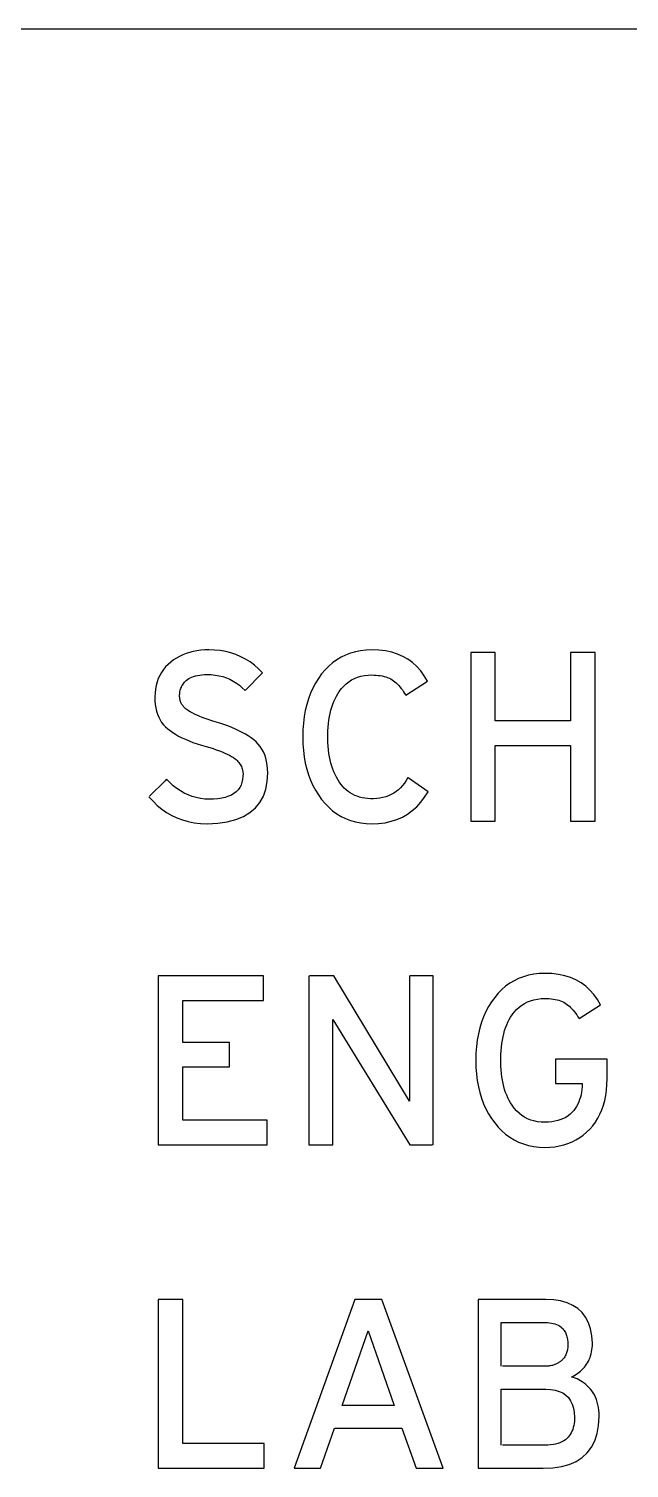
# Model space of a CAD drawing. Header units: inches. Extents: x 1 to 23.7, y 0.3 to 16.9.
# Drawn here: x 2.722 to 3.011, y 6.306 to 7 of the extents above; entities that cross this region are included whole.
import ezdxf

# ---------------------------------------------------------------- set-up
doc = ezdxf.new("R2010")
doc.units = ezdxf.units.IN
doc.header["$MEASUREMENT"] = 0
doc.layers.add('3.0_____DWG', color=7, linetype='Continuous')

msp = doc.modelspace()

# ---------------------------------------------------------------- linework, layer by layer
at = {"layer": '3.0_____DWG'}
for p, q in [((1.54078, 7), (8.9, 7)), ((2.79014, 6.69453), (2.78883, 6.69338)), ((2.79148, 6.69553), (2.79014, 6.69453)), ((2.79289, 6.69645), (2.79148, 6.69553)), ((2.79437, 6.69727), (2.79289, 6.69645)), ((2.79591, 6.69799), (2.79437, 6.69727)), ((2.79751, 6.69862), (2.79591, 6.69799)), ((2.79918, 6.69916), (2.79751, 6.69862)), ((2.80092, 6.69961), (2.79918, 6.69916)), ((2.80272, 6.69996), (2.80092, 6.69961)), ((2.80459, 6.70021), (2.80272, 6.69996)), ((2.80652, 6.70037), (2.80459, 6.70021)), ((2.80852, 6.70044), (2.80652, 6.70037)), ((2.81131, 6.70033), (2.80852, 6.70044)), ((2.81402, 6.70004), (2.81131, 6.70033)), ((2.81664, 6.69957), (2.81402, 6.70004)), ((2.81916, 6.69893), (2.81664, 6.69957)), ((2.8216, 6.6981), (2.81916, 6.69893)), ((2.82395, 6.6971), (2.8216, 6.6981)), ((2.8262, 6.69591), (2.82395, 6.6971)), ((2.82837, 6.69455), (2.8262, 6.69591)), ((2.83045, 6.69301), (2.82837, 6.69455)), ((2.86818, 6.69419), (2.86631, 6.69258)), ((2.87016, 6.69562), (2.86818, 6.69419)), ((2.87225, 6.69686), (2.87016, 6.69562)), ((2.87445, 6.69792), (2.87225, 6.69686)), ((2.87676, 6.6988), (2.87445, 6.69792)), ((2.87918, 6.69948), (2.87676, 6.6988)), ((2.88172, 6.69999), (2.87918, 6.69948)), ((2.88437, 6.70031), (2.88172, 6.69999)), ((2.88712, 6.70044), (2.88437, 6.70031)), ((2.89049, 6.7003), (2.88712, 6.70044)), ((2.89368, 6.6999), (2.89049, 6.7003)), ((2.89668, 6.69927), (2.89368, 6.6999)), ((2.89949, 6.69838), (2.89668, 6.69927)), ((2.90211, 6.69725), (2.89949, 6.69838)), ((2.90455, 6.69586), (2.90211, 6.69725)), ((2.9068, 6.69423), (2.90455, 6.69586)), ((2.90887, 6.69236), (2.9068, 6.69423)), ((2.94666, 6.69913), (2.93486, 6.69913)), ((2.93486, 6.69913), (2.93486, 6.61772)), ((2.94666, 6.66618), (2.94666, 6.69913)), ((2.99478, 6.69913), (2.98298, 6.69913)), ((2.98298, 6.69913), (2.98298, 6.66618)), ((2.99478, 6.61772), (2.99478, 6.69913)), ((2.78482, 6.68805), (2.78413, 6.68652)), ((2.78564, 6.68949), (2.78482, 6.68805)), ((2.78658, 6.69087), (2.78564, 6.68949)), ((2.78764, 6.69216), (2.78658, 6.69087)), ((2.78883, 6.69338), (2.78764, 6.69216)), ((2.79882, 6.68654), (2.79954, 6.68694)), ((2.79954, 6.68694), (2.80033, 6.68729)), ((2.80033, 6.68729), (2.80118, 6.6876)), ((2.80118, 6.6876), (2.80209, 6.68786)), ((2.80209, 6.68786), (2.80306, 6.68808)), ((2.80306, 6.68808), (2.80409, 6.68825)), ((2.80409, 6.68825), (2.80519, 6.68839)), ((2.80519, 6.68839), (2.80635, 6.68847)), ((2.80635, 6.68847), (2.80757, 6.68852)), ((2.80757, 6.68852), (2.80959, 6.68845)), ((2.80959, 6.68845), (2.81153, 6.68826)), ((2.81153, 6.68826), (2.81341, 6.68794)), ((2.81341, 6.68794), (2.81522, 6.68749)), ((2.81522, 6.68749), (2.81696, 6.68691)), ((2.81696, 6.68691), (2.81864, 6.6862)), ((2.82596, 6.68072), (2.83433, 6.68939)), ((2.83243, 6.69129), (2.83045, 6.69301)), ((2.83433, 6.68939), (2.83243, 6.69129)), ((2.8629, 6.6888), (2.86133, 6.68665)), ((2.86455, 6.69078), (2.8629, 6.6888)), ((2.86631, 6.69258), (2.86455, 6.69078)), ((2.87873, 6.6866), (2.88024, 6.68719)), ((2.88024, 6.68719), (2.88184, 6.68765)), ((2.88184, 6.68765), (2.88351, 6.68799)), ((2.88351, 6.68799), (2.88527, 6.6882)), ((2.88527, 6.6882), (2.88711, 6.68829)), ((2.88711, 6.68829), (2.88817, 6.68827)), ((2.88817, 6.68827), (2.8892, 6.68821)), ((2.8892, 6.68821), (2.8902, 6.68811)), ((2.8902, 6.68811), (2.89116, 6.68798)), ((2.89116, 6.68798), (2.89209, 6.6878)), ((2.89209, 6.6878), (2.89298, 6.68759)), ((2.89298, 6.68759), (2.89384, 6.68734)), ((2.89384, 6.68734), (2.89466, 6.68705)), ((2.89466, 6.68705), (2.89545, 6.68673)), ((2.89545, 6.68673), (2.8962, 6.68636)), ((2.91074, 6.69023), (2.90887, 6.69236)), ((2.91243, 6.68786), (2.91074, 6.69023)), ((2.91394, 6.68524), (2.91243, 6.68786)), ((2.78278, 6.68149), (2.78257, 6.67966)), ((2.7831, 6.68324), (2.78278, 6.68149)), ((2.78355, 6.68492), (2.7831, 6.68324)), ((2.78413, 6.68652), (2.78355, 6.68492)), ((2.79444, 6.67926), (2.7945, 6.67983)), ((2.7945, 6.67983), (2.79459, 6.68039)), ((2.79459, 6.68039), (2.79471, 6.68093)), ((2.79471, 6.68093), (2.79486, 6.68146)), ((2.79486, 6.68146), (2.79504, 6.68198)), ((2.79504, 6.68198), (2.79525, 6.68248)), ((2.79525, 6.68248), (2.79549, 6.68297)), ((2.79549, 6.68297), (2.79576, 6.68344)), ((2.79576, 6.68344), (2.79606, 6.6839)), ((2.79606, 6.6839), (2.79639, 6.68435)), ((2.79639, 6.68435), (2.79674, 6.68479)), ((2.79674, 6.68479), (2.79713, 6.68521)), ((2.79713, 6.68521), (2.79755, 6.68562)), ((2.79755, 6.68562), (2.79815, 6.6861)), ((2.79815, 6.6861), (2.79882, 6.68654)), ((2.81864, 6.6862), (2.82024, 6.68536)), ((2.82024, 6.68536), (2.82177, 6.68439)), ((2.82177, 6.68439), (2.82324, 6.6833)), ((2.82324, 6.6833), (2.82463, 6.68207)), ((2.82463, 6.68207), (2.82596, 6.68072)), ((2.85864, 6.68199), (2.85751, 6.67947)), ((2.85991, 6.68438), (2.85864, 6.68199)), ((2.86133, 6.68665), (2.85991, 6.68438)), ((2.87068, 6.67925), (2.87142, 6.68037)), ((2.87142, 6.68037), (2.87243, 6.68173)), ((2.87243, 6.68173), (2.87353, 6.68296)), ((2.87353, 6.68296), (2.8747, 6.68406)), ((2.8747, 6.68406), (2.87596, 6.68503)), ((2.87596, 6.68503), (2.87731, 6.68588)), ((2.87731, 6.68588), (2.87873, 6.6866)), ((2.8962, 6.68636), (2.89692, 6.68595)), ((2.89692, 6.68595), (2.89757, 6.68549)), ((2.89757, 6.68549), (2.89821, 6.68498)), ((2.89821, 6.68498), (2.89885, 6.68443)), ((2.89885, 6.68443), (2.89947, 6.68383)), ((2.89947, 6.68383), (2.90007, 6.6832)), ((2.90007, 6.6832), (2.90067, 6.68252)), ((2.90067, 6.68252), (2.90125, 6.6818)), ((2.90125, 6.6818), (2.90183, 6.68104)), ((2.90183, 6.68104), (2.90239, 6.68023)), ((2.90239, 6.68023), (2.90294, 6.67939)), ((2.90347, 6.67849), (2.91394, 6.68524)), ((2.78257, 6.67966), (2.78249, 6.67776)), ((2.78249, 6.67776), (2.78254, 6.67589)), ((2.78254, 6.67589), (2.78269, 6.67412)), ((2.78269, 6.67412), (2.78295, 6.67244)), ((2.79441, 6.67868), (2.79444, 6.67926)), ((2.79441, 6.67824), (2.79441, 6.67868)), ((2.79442, 6.67795), (2.79441, 6.67824)), ((2.79443, 6.67767), (2.79442, 6.67795)), ((2.79446, 6.6774), (2.79443, 6.67767)), ((2.79449, 6.67713), (2.79446, 6.6774)), ((2.79452, 6.67686), (2.79449, 6.67713)), ((2.79457, 6.67661), (2.79452, 6.67686)), ((2.79462, 6.67635), (2.79457, 6.67661)), ((2.79468, 6.67611), (2.79462, 6.67635)), ((2.79474, 6.67586), (2.79468, 6.67611)), ((2.79482, 6.67563), (2.79474, 6.67586)), ((2.7949, 6.6754), (2.79482, 6.67563)), ((2.79499, 6.67517), (2.7949, 6.6754)), ((2.79508, 6.67495), (2.79499, 6.67517)), ((2.79518, 6.67474), (2.79508, 6.67495)), ((2.79533, 6.67443), (2.79518, 6.67474)), ((2.7955, 6.67412), (2.79533, 6.67443)), ((2.7957, 6.67382), (2.7955, 6.67412)), ((2.79591, 6.67352), (2.7957, 6.67382)), ((2.79614, 6.67322), (2.79591, 6.67352)), ((2.7964, 6.67293), (2.79614, 6.67322)), ((2.79667, 6.67264), (2.7964, 6.67293)), ((2.8557, 6.67408), (2.85502, 6.6712)), ((2.85653, 6.67684), (2.8557, 6.67408)), ((2.85751, 6.67947), (2.85653, 6.67684)), ((2.8678, 6.67276), (2.86827, 6.67417)), ((2.86827, 6.67417), (2.8688, 6.67552)), ((2.8688, 6.67552), (2.86937, 6.67682)), ((2.86937, 6.67682), (2.87, 6.67806)), ((2.87, 6.67806), (2.87068, 6.67925)), ((2.90294, 6.67939), (2.90347, 6.67849)), ((2.78295, 6.67244), (2.7833, 6.67085)), ((2.7833, 6.67085), (2.78376, 6.66936)), ((2.78376, 6.66936), (2.78432, 6.66795)), ((2.78432, 6.66795), (2.78499, 6.66665)), ((2.78499, 6.66665), (2.78575, 6.66543)), ((2.79697, 6.67235), (2.79667, 6.67264)), ((2.79729, 6.67206), (2.79697, 6.67235)), ((2.79763, 6.67178), (2.79729, 6.67206)), ((2.79799, 6.6715), (2.79763, 6.67178)), ((2.79872, 6.67099), (2.79799, 6.6715)), ((2.79956, 6.67047), (2.79872, 6.67099)), ((2.80049, 6.66996), (2.79956, 6.67047)), ((2.80153, 6.66943), (2.80049, 6.66996)), ((2.80267, 6.66891), (2.80153, 6.66943)), ((2.80391, 6.66838), (2.80267, 6.66891)), ((2.80525, 6.66785), (2.80391, 6.66838)), ((2.8067, 6.66731), (2.80525, 6.66785)), ((2.80824, 6.66677), (2.8067, 6.66731)), ((2.80989, 6.66623), (2.80824, 6.66677)), ((2.81164, 6.66568), (2.80989, 6.66623)), ((2.85448, 6.66819), (2.85409, 6.66507)), ((2.85502, 6.6712), (2.85448, 6.66819)), ((2.86623, 6.66484), (2.86644, 6.66654)), ((2.86644, 6.66654), (2.8667, 6.66818)), ((2.8667, 6.66818), (2.86702, 6.66976)), ((2.86702, 6.66976), (2.86738, 6.67129)), ((2.86738, 6.67129), (2.8678, 6.67276)), ((2.98298, 6.66618), (2.94666, 6.66618)), ((2.78575, 6.66543), (2.78662, 6.66431)), ((2.78662, 6.66431), (2.78759, 6.66328)), ((2.78759, 6.66328), (2.78866, 6.66235)), ((2.78866, 6.66235), (2.78982, 6.66143)), ((2.78982, 6.66143), (2.79109, 6.66054)), ((2.79109, 6.66054), (2.79246, 6.65968)), ((2.79246, 6.65968), (2.79393, 6.65884)), ((2.81375, 6.66505), (2.81164, 6.66568)), ((2.81578, 6.66438), (2.81375, 6.66505)), ((2.81771, 6.66369), (2.81578, 6.66438)), ((2.81956, 6.66296), (2.81771, 6.66369)), ((2.82133, 6.66221), (2.81956, 6.66296)), ((2.82301, 6.66142), (2.82133, 6.66221)), ((2.82461, 6.6606), (2.82301, 6.66142)), ((2.82612, 6.65976), (2.82461, 6.6606)), ((2.82754, 6.65888), (2.82612, 6.65976)), ((2.85385, 6.66182), (2.85376, 6.65845)), ((2.85409, 6.66507), (2.85385, 6.66182)), ((2.86592, 6.65941), (2.86597, 6.66128)), ((2.86592, 6.65751), (2.86592, 6.65941)), ((2.86597, 6.66128), (2.86607, 6.66309)), ((2.86607, 6.66309), (2.86623, 6.66484)), ((2.79393, 6.65884), (2.79551, 6.65803)), ((2.79551, 6.65803), (2.79719, 6.65725)), ((2.79719, 6.65725), (2.79897, 6.6565)), ((2.79897, 6.6565), (2.80086, 6.65577)), ((2.80086, 6.65577), (2.80286, 6.65507)), ((2.80286, 6.65507), (2.80495, 6.6544)), ((2.80495, 6.6544), (2.80715, 6.65376)), ((2.80715, 6.65376), (2.80891, 6.65325)), ((2.80891, 6.65325), (2.81056, 6.65274)), ((2.81056, 6.65274), (2.81212, 6.65222)), ((2.81212, 6.65222), (2.81359, 6.6517)), ((2.82888, 6.65797), (2.82754, 6.65888)), ((2.83014, 6.65704), (2.82888, 6.65797)), ((2.83129, 6.65604), (2.83014, 6.65704)), ((2.83234, 6.65495), (2.83129, 6.65604)), ((2.83328, 6.65377), (2.83234, 6.65495)), ((2.83411, 6.6525), (2.83328, 6.65377)), ((2.83484, 6.65114), (2.83411, 6.6525)), ((2.85376, 6.65845), (2.85385, 6.65509)), ((2.85385, 6.65509), (2.85409, 6.65185)), ((2.86597, 6.65567), (2.86592, 6.65751)), ((2.86607, 6.65388), (2.86597, 6.65567)), ((2.86623, 6.65215), (2.86607, 6.65388)), ((2.86644, 6.65047), (2.86623, 6.65215)), ((2.94666, 6.61772), (2.94666, 6.65426)), ((2.94666, 6.65426), (2.98298, 6.65426)), ((2.98298, 6.65426), (2.98298, 6.61772)), ((2.81359, 6.6517), (2.81496, 6.65117)), ((2.81496, 6.65117), (2.81623, 6.65064)), ((2.81623, 6.65064), (2.8174, 6.6501)), ((2.8174, 6.6501), (2.81848, 6.64956)), ((2.81848, 6.64956), (2.81946, 6.64901)), ((2.81946, 6.64901), (2.82034, 6.64846)), ((2.82034, 6.64846), (2.82113, 6.6479)), ((2.82113, 6.6479), (2.82165, 6.64748)), ((2.82165, 6.64748), (2.82212, 6.64704)), ((2.82212, 6.64704), (2.82256, 6.64659)), ((2.82256, 6.64659), (2.82297, 6.64611)), ((2.82297, 6.64611), (2.82333, 6.64563)), ((2.82333, 6.64563), (2.82366, 6.64513)), ((2.82366, 6.64513), (2.82396, 6.64461)), ((2.83545, 6.6497), (2.83484, 6.65114)), ((2.83596, 6.64816), (2.83545, 6.6497)), ((2.83636, 6.64653), (2.83596, 6.64816)), ((2.83665, 6.6448), (2.83636, 6.64653)), ((2.85409, 6.65185), (2.85448, 6.64873)), ((2.85448, 6.64873), (2.85502, 6.64574)), ((2.85502, 6.64574), (2.8557, 6.64287)), ((2.8667, 6.64885), (2.86644, 6.65047)), ((2.86702, 6.64728), (2.8667, 6.64885)), ((2.86738, 6.64577), (2.86702, 6.64728)), ((2.8678, 6.64432), (2.86738, 6.64577)), ((2.82396, 6.64461), (2.82421, 6.64407)), ((2.82421, 6.64407), (2.82443, 6.64353)), ((2.82443, 6.64353), (2.82462, 6.64296)), ((2.82462, 6.64296), (2.82477, 6.64238)), ((2.82477, 6.64238), (2.82488, 6.64178)), ((2.82497, 6.63942), (2.82482, 6.63789)), ((2.82488, 6.64178), (2.82495, 6.64117)), ((2.82495, 6.64117), (2.82499, 6.64054)), ((2.82499, 6.64054), (2.82497, 6.63942)), ((2.83683, 6.64299), (2.83665, 6.6448)), ((2.8367, 6.63693), (2.83691, 6.64109)), ((2.83691, 6.64109), (2.83683, 6.64299)), ((2.8557, 6.64287), (2.85653, 6.64013)), ((2.85653, 6.64013), (2.85751, 6.63751)), ((2.86827, 6.64292), (2.8678, 6.64432)), ((2.8688, 6.64158), (2.86827, 6.64292)), ((2.86937, 6.64029), (2.8688, 6.64158)), ((2.87, 6.63906), (2.86937, 6.64029)), ((2.87068, 6.63789), (2.87, 6.63906)), ((2.90447, 6.63876), (2.90367, 6.6374)), ((2.91426, 6.63199), (2.90469, 6.6386)), ((2.78737, 6.63728), (2.77983, 6.62977)), ((2.78811, 6.63802), (2.78737, 6.63728)), ((2.78972, 6.63636), (2.78811, 6.63802)), ((2.79138, 6.63486), (2.78972, 6.63636)), ((2.79309, 6.63351), (2.79138, 6.63486)), ((2.79485, 6.63232), (2.79309, 6.63351)), ((2.79667, 6.63128), (2.79485, 6.63232)), ((2.79853, 6.6304), (2.79667, 6.63128)), ((2.8217, 6.63196), (2.82061, 6.63111)), ((2.82264, 6.63292), (2.8217, 6.63196)), ((2.82341, 6.634), (2.82264, 6.63292)), ((2.82404, 6.63518), (2.82341, 6.634)), ((2.8245, 6.63648), (2.82404, 6.63518)), ((2.82482, 6.63789), (2.8245, 6.63648)), ((2.83482, 6.62976), (2.83601, 6.63316)), ((2.83601, 6.63316), (2.8367, 6.63693)), ((2.85751, 6.63751), (2.85864, 6.63502)), ((2.85864, 6.63502), (2.85991, 6.63265)), ((2.85991, 6.63265), (2.86133, 6.63041)), ((2.87142, 6.63677), (2.87068, 6.63789)), ((2.87218, 6.63568), (2.87142, 6.63677)), ((2.87299, 6.63466), (2.87218, 6.63568)), ((2.87384, 6.63373), (2.87299, 6.63466)), ((2.87475, 6.63287), (2.87384, 6.63373)), ((2.8757, 6.63209), (2.87475, 6.63287)), ((2.87669, 6.63139), (2.8757, 6.63209)), ((2.87774, 6.63076), (2.87669, 6.63139)), ((2.89767, 6.6313), (2.89645, 6.63062)), ((2.89882, 6.63207), (2.89767, 6.6313)), ((2.89991, 6.63294), (2.89882, 6.63207)), ((2.90094, 6.63391), (2.89991, 6.63294)), ((2.90191, 6.63498), (2.90094, 6.63391)), ((2.90282, 6.63614), (2.90191, 6.63498)), ((2.90367, 6.6374), (2.90282, 6.63614)), ((2.91259, 6.62933), (2.91426, 6.63199)), ((2.77963, 6.62957), (2.78158, 6.62735)), ((2.78158, 6.62735), (2.78366, 6.62534)), ((2.78366, 6.62534), (2.78585, 6.62353)), ((2.80045, 6.62968), (2.79853, 6.6304)), ((2.80242, 6.62911), (2.80045, 6.62968)), ((2.80444, 6.6287), (2.80242, 6.62911)), ((2.80651, 6.62844), (2.80444, 6.6287)), ((2.80864, 6.62834), (2.80651, 6.62844)), ((2.81082, 6.6284), (2.80864, 6.62834)), ((2.81284, 6.62857), (2.81082, 6.6284)), ((2.8147, 6.62885), (2.81284, 6.62857)), ((2.81641, 6.62925), (2.8147, 6.62885)), ((2.81797, 6.62976), (2.81641, 6.62925)), ((2.81937, 6.63038), (2.81797, 6.62976)), ((2.82061, 6.63111), (2.81937, 6.63038)), ((2.83098, 6.62413), (2.83315, 6.62675)), ((2.83315, 6.62675), (2.83482, 6.62976)), ((2.86133, 6.63041), (2.8629, 6.62829)), ((2.8629, 6.62829), (2.86455, 6.62628)), ((2.86455, 6.62628), (2.86631, 6.62445)), ((2.86631, 6.62445), (2.86818, 6.62281)), ((2.87884, 6.63022), (2.87774, 6.63076)), ((2.87998, 6.62975), (2.87884, 6.63022)), ((2.88117, 6.62936), (2.87998, 6.62975)), ((2.8824, 6.62905), (2.88117, 6.62936)), ((2.88369, 6.62881), (2.8824, 6.62905)), ((2.88502, 6.62866), (2.88369, 6.62881)), ((2.8864, 6.62858), (2.88502, 6.62866)), ((2.88792, 6.62858), (2.8864, 6.62858)), ((2.88949, 6.62868), (2.88792, 6.62858)), ((2.891, 6.62887), (2.88949, 6.62868)), ((2.89246, 6.62916), (2.891, 6.62887)), ((2.89385, 6.62955), (2.89246, 6.62916)), ((2.89518, 6.63003), (2.89385, 6.62955)), ((2.89645, 6.63062), (2.89518, 6.63003)), ((2.90663, 6.62285), (2.90877, 6.62476)), ((2.90877, 6.62476), (2.91076, 6.62692)), ((2.91076, 6.62692), (2.91259, 6.62933)), ((2.78585, 6.62353), (2.78816, 6.62193)), ((2.78816, 6.62193), (2.79059, 6.62053)), ((2.79059, 6.62053), (2.79314, 6.61933)), ((2.79314, 6.61933), (2.79581, 6.61834)), ((2.79581, 6.61834), (2.7986, 6.61755)), ((2.7986, 6.61755), (2.80151, 6.61697)), ((2.8128, 6.61674), (2.81742, 6.61745)), ((2.81742, 6.61745), (2.82155, 6.61855)), ((2.82155, 6.61855), (2.82518, 6.62002)), ((2.82518, 6.62002), (2.82833, 6.62188)), ((2.82833, 6.62188), (2.83098, 6.62413)), ((2.86818, 6.62281), (2.87016, 6.62136)), ((2.87016, 6.62136), (2.87225, 6.62009)), ((2.87225, 6.62009), (2.87445, 6.61901)), ((2.87445, 6.61901), (2.87677, 6.61812)), ((2.87677, 6.61812), (2.87919, 6.61741)), ((2.87919, 6.61741), (2.88173, 6.61689)), ((2.8935, 6.61702), (2.89644, 6.61769)), ((2.89644, 6.61769), (2.89923, 6.61861)), ((2.89923, 6.61861), (2.90185, 6.61977)), ((2.90185, 6.61977), (2.90432, 6.62119)), ((2.90432, 6.62119), (2.90663, 6.62285)), ((2.93486, 6.61772), (2.94666, 6.61772)), ((2.98298, 6.61772), (2.99478, 6.61772)), ((2.80151, 6.61697), (2.80454, 6.61659)), ((2.80454, 6.61659), (2.8077, 6.61642)), ((2.8077, 6.61642), (2.8128, 6.61674)), ((2.88173, 6.61689), (2.88437, 6.61656)), ((2.88437, 6.61656), (2.88713, 6.61642)), ((2.88713, 6.61642), (2.89039, 6.61659)), ((2.89039, 6.61659), (2.8935, 6.61702)), ((2.8349, 6.54309), (2.78408, 6.54309)), ((2.78408, 6.54309), (2.78408, 6.46168)), ((2.8349, 6.53128), (2.8349, 6.54309)), ((2.85677, 6.54309), (2.85677, 6.46168)), ((2.86854, 6.54309), (2.85705, 6.54309)), ((2.86882, 6.54309), (2.86854, 6.54309)), ((2.90523, 6.48273), (2.86882, 6.54309)), ((2.90523, 6.54309), (2.90523, 6.48273)), ((2.91643, 6.54309), (2.9055, 6.54309)), ((2.9167, 6.54309), (2.91643, 6.54309)), ((2.9167, 6.46168), (2.9167, 6.54309)), ((2.95792, 6.54188), (2.95572, 6.54082)), ((2.96023, 6.54275), (2.95792, 6.54188)), ((2.96266, 6.54344), (2.96023, 6.54275)), ((2.96519, 6.54394), (2.96266, 6.54344)), ((2.96784, 6.54426), (2.96519, 6.54394)), ((2.97396, 6.54425), (2.96784, 6.54426)), ((2.97714, 6.54386), (2.97396, 6.54425)), ((2.98014, 6.54322), (2.97714, 6.54386)), ((2.98294, 6.54233), (2.98014, 6.54322)), ((2.98557, 6.5412), (2.98294, 6.54233)), ((2.988, 6.53982), (2.98557, 6.5412)), ((2.94802, 6.53473), (2.94637, 6.53275)), ((2.94978, 6.53653), (2.94802, 6.53473)), ((2.95165, 6.53815), (2.94978, 6.53653)), ((2.95363, 6.53958), (2.95165, 6.53815)), ((2.95572, 6.54082), (2.95363, 6.53958)), ((2.99025, 6.53819), (2.988, 6.53982)), ((2.99232, 6.53631), (2.99025, 6.53819)), ((2.99419, 6.53418), (2.99232, 6.53631)), ((2.99588, 6.53181), (2.99419, 6.53418)), ((2.79589, 6.51104), (2.79589, 6.53128)), ((2.79589, 6.53128), (2.8349, 6.53128)), ((2.94339, 6.52833), (2.94212, 6.52594)), ((2.94481, 6.5306), (2.94339, 6.52833)), ((2.94637, 6.53275), (2.94481, 6.5306)), ((2.95693, 6.52691), (2.95812, 6.52801)), ((2.95812, 6.52801), (2.95939, 6.52899)), ((2.95939, 6.52899), (2.96075, 6.52983)), ((2.96075, 6.52983), (2.96218, 6.53055)), ((2.96218, 6.53055), (2.9637, 6.53114)), ((2.9637, 6.53114), (2.9653, 6.53161)), ((2.9653, 6.53161), (2.96698, 6.53195)), ((2.96698, 6.53195), (2.96874, 6.53216)), ((2.96874, 6.53216), (2.97058, 6.53224)), ((2.97058, 6.53224), (2.97164, 6.53222)), ((2.97164, 6.53222), (2.97267, 6.53217)), ((2.97267, 6.53217), (2.97367, 6.53208)), ((2.97367, 6.53208), (2.97463, 6.53195)), ((2.97463, 6.53195), (2.97555, 6.53178)), ((2.97555, 6.53178), (2.97644, 6.53158)), ((2.97644, 6.53158), (2.9773, 6.53134)), ((2.9773, 6.53134), (2.97812, 6.53107)), ((2.97812, 6.53107), (2.97891, 6.53075)), ((2.97891, 6.53075), (2.97966, 6.5304)), ((2.97966, 6.5304), (2.98038, 6.53002)), ((2.98038, 6.53002), (2.98105, 6.52955)), ((2.98105, 6.52955), (2.98171, 6.52904)), ((2.98171, 6.52904), (2.98236, 6.52849)), ((2.98236, 6.52849), (2.98299, 6.52789)), ((2.98299, 6.52789), (2.98361, 6.52726)), ((2.98361, 6.52726), (2.98422, 6.52658)), ((2.98704, 6.52254), (2.99739, 6.52919)), ((2.99739, 6.52919), (2.99588, 6.53181)), ((2.86824, 6.46168), (2.86824, 6.52213)), ((2.86824, 6.52213), (2.90545, 6.46168)), ((2.94001, 6.52079), (2.93918, 6.51803)), ((2.94099, 6.52343), (2.94001, 6.52079)), ((2.94212, 6.52594), (2.94099, 6.52343)), ((2.95216, 6.51948), (2.95274, 6.52078)), ((2.95274, 6.52078), (2.95337, 6.52202)), ((2.95337, 6.52202), (2.95405, 6.52321)), ((2.95405, 6.52321), (2.95478, 6.52433)), ((2.95478, 6.52433), (2.95581, 6.52569)), ((2.95581, 6.52569), (2.95693, 6.52691)), ((2.98422, 6.52658), (2.98481, 6.52586)), ((2.98481, 6.52586), (2.98539, 6.52509)), ((2.98539, 6.52509), (2.98595, 6.52429)), ((2.98595, 6.52429), (2.9865, 6.52344)), ((2.9865, 6.52344), (2.98704, 6.52254)), ((2.9385, 6.51516), (2.93796, 6.51215)), ((2.93918, 6.51803), (2.9385, 6.51516)), ((2.95007, 6.51214), (2.95038, 6.51372)), ((2.95038, 6.51372), (2.95075, 6.51524)), ((2.95075, 6.51524), (2.95117, 6.51671)), ((2.95117, 6.51671), (2.95164, 6.51812)), ((2.95164, 6.51812), (2.95216, 6.51948)), ((2.81855, 6.51104), (2.79589, 6.51104)), ((2.81855, 6.49924), (2.81855, 6.51104)), ((2.93758, 6.50903), (2.93733, 6.50578)), ((2.93796, 6.51215), (2.93758, 6.50903)), ((2.94934, 6.50524), (2.94944, 6.50705)), ((2.94944, 6.50705), (2.9496, 6.5088)), ((2.9496, 6.5088), (2.94981, 6.5105)), ((2.94981, 6.5105), (2.95007, 6.51214)), ((2.79589, 6.47349), (2.79589, 6.49924)), ((2.79589, 6.49924), (2.81855, 6.49924)), ((2.93733, 6.50578), (2.93724, 6.50242)), ((2.93724, 6.50242), (2.93733, 6.49905)), ((2.94928, 6.50337), (2.94934, 6.50524)), ((2.94928, 6.50147), (2.94928, 6.50337)), ((2.94934, 6.49963), (2.94928, 6.50147)), ((2.94944, 6.49784), (2.94934, 6.49963)), ((3.00057, 6.50292), (2.97566, 6.50292)), ((2.97566, 6.50292), (2.97566, 6.49123)), ((3.00057, 6.49354), (3.00057, 6.50292)), ((2.93733, 6.49905), (2.93758, 6.4958)), ((2.93758, 6.4958), (2.93796, 6.49269)), ((2.93796, 6.49269), (2.9385, 6.48969)), ((2.9496, 6.4961), (2.94944, 6.49784)), ((2.94981, 6.49443), (2.9496, 6.4961)), ((2.95007, 6.4928), (2.94981, 6.49443)), ((2.95038, 6.49124), (2.95007, 6.4928)), ((3.00049, 6.49073), (3.00057, 6.49354)), ((2.9385, 6.48969), (2.93918, 6.48683)), ((2.93918, 6.48683), (2.94001, 6.48408)), ((2.95075, 6.48973), (2.95038, 6.49124)), ((2.95117, 6.48827), (2.95075, 6.48973)), ((2.95164, 6.48688), (2.95117, 6.48827)), ((2.95216, 6.48553), (2.95164, 6.48688)), ((2.95274, 6.48425), (2.95216, 6.48553)), ((2.97566, 6.49123), (2.98854, 6.49123)), ((2.988, 6.4858), (2.9877, 6.48461)), ((2.98824, 6.48702), (2.988, 6.4858)), ((2.98841, 6.48828), (2.98824, 6.48702)), ((2.98851, 6.48957), (2.98841, 6.48828)), ((2.98854, 6.49089), (2.98851, 6.48957)), ((2.98854, 6.49123), (2.98854, 6.49089)), ((2.99942, 6.48302), (2.99991, 6.48547)), ((2.99991, 6.48547), (3.00027, 6.48804)), ((3.00027, 6.48804), (3.00049, 6.49073)), ((2.94001, 6.48408), (2.94099, 6.48147)), ((2.94099, 6.48147), (2.94212, 6.47897)), ((2.94212, 6.47897), (2.94339, 6.47661)), ((2.95337, 6.48302), (2.95274, 6.48425)), ((2.95405, 6.48184), (2.95337, 6.48302)), ((2.95478, 6.48072), (2.95405, 6.48184)), ((2.95582, 6.4793), (2.95478, 6.48072)), ((2.95693, 6.47801), (2.95582, 6.4793)), ((2.98517, 6.47916), (2.98447, 6.47817)), ((2.98581, 6.48019), (2.98517, 6.47916)), ((2.98639, 6.48124), (2.98581, 6.48019)), ((2.98689, 6.48233), (2.98639, 6.48124)), ((2.98733, 6.48346), (2.98689, 6.48233)), ((2.9877, 6.48461), (2.98733, 6.48346)), ((2.99714, 6.47639), (2.99803, 6.47848)), ((2.99803, 6.47848), (2.99879, 6.48069)), ((2.99879, 6.48069), (2.99942, 6.48302)), ((2.8366, 6.47349), (2.79589, 6.47349)), ((2.8366, 6.46168), (2.8366, 6.47349)), ((2.94339, 6.47661), (2.94481, 6.47436)), ((2.94481, 6.47436), (2.94637, 6.47224)), ((2.94637, 6.47224), (2.94802, 6.47023)), ((2.95812, 6.47686), (2.95693, 6.47801)), ((2.9594, 6.47584), (2.95812, 6.47686)), ((2.96075, 6.47496), (2.9594, 6.47584)), ((2.96219, 6.47422), (2.96075, 6.47496)), ((2.96371, 6.47361), (2.96219, 6.47422)), ((2.96531, 6.47314), (2.96371, 6.47361)), ((2.96699, 6.4728), (2.96531, 6.47314)), ((2.96875, 6.4726), (2.96699, 6.4728)), ((2.97059, 6.47253), (2.96875, 6.4726)), ((2.97228, 6.4726), (2.97059, 6.47253)), ((2.9739, 6.47276), (2.97228, 6.4726)), ((2.97542, 6.47301), (2.9739, 6.47276)), ((2.97686, 6.47335), (2.97542, 6.47301)), ((2.97821, 6.47378), (2.97686, 6.47335)), ((2.97947, 6.47429), (2.97821, 6.47378)), ((2.98065, 6.47489), (2.97947, 6.47429)), ((2.98173, 6.47558), (2.98065, 6.47489)), ((2.98273, 6.47636), (2.98173, 6.47558)), ((2.98364, 6.47722), (2.98273, 6.47636)), ((2.98447, 6.47817), (2.98364, 6.47722)), ((2.99365, 6.47084), (2.99494, 6.47257)), ((2.99494, 6.47257), (2.99611, 6.47442)), ((2.99611, 6.47442), (2.99714, 6.47639)), ((2.94802, 6.47023), (2.94978, 6.4684)), ((2.94978, 6.4684), (2.95165, 6.46677)), ((2.95165, 6.46677), (2.95363, 6.46531)), ((2.95363, 6.46531), (2.95572, 6.46405)), ((2.98556, 6.46404), (2.98735, 6.46513)), ((2.98735, 6.46513), (2.98906, 6.46635)), ((2.98906, 6.46635), (2.99068, 6.46772)), ((2.99068, 6.46772), (2.99221, 6.46923)), ((2.99221, 6.46923), (2.99365, 6.47084)), ((2.78408, 6.46168), (2.8366, 6.46168)), ((2.85677, 6.46168), (2.86824, 6.46168)), ((2.90545, 6.46168), (2.91644, 6.46168)), ((2.95572, 6.46405), (2.95792, 6.46297)), ((2.95792, 6.46297), (2.96023, 6.46208)), ((2.96023, 6.46208), (2.96265, 6.46137)), ((2.96265, 6.46137), (2.96519, 6.46085)), ((2.96519, 6.46085), (2.96783, 6.46052)), ((2.96783, 6.46052), (2.97059, 6.46038)), ((2.97059, 6.46038), (2.97298, 6.46048)), ((2.97298, 6.46048), (2.9753, 6.46072)), ((2.9753, 6.46072), (2.97752, 6.4611)), ((2.97752, 6.4611), (2.97966, 6.46162)), ((2.97966, 6.46162), (2.98171, 6.46229)), ((2.98171, 6.46229), (2.98368, 6.46309)), ((2.98368, 6.46309), (2.98556, 6.46404)), ((2.78408, 6.38704), (2.78408, 6.30564)), ((2.79589, 6.38704), (2.78408, 6.38704)), ((2.79589, 6.31756), (2.79589, 6.38704)), ((2.87892, 6.38704), (2.84961, 6.30564)), ((2.89187, 6.38704), (2.87892, 6.38704)), ((2.92153, 6.30564), (2.89187, 6.38704)), ((2.97084, 6.38704), (2.93843, 6.38704)), ((2.93843, 6.38704), (2.93843, 6.30564)), ((2.97468, 6.38685), (2.97084, 6.38704)), ((2.97816, 6.38631), (2.97468, 6.38685)), ((2.98129, 6.38543), (2.97816, 6.38631)), ((2.98406, 6.3842), (2.98129, 6.38543)), ((2.98647, 6.38262), (2.98406, 6.3842)), ((2.98853, 6.3807), (2.98647, 6.38262)), ((2.94956, 6.35483), (2.94956, 6.37592)), ((2.94956, 6.37592), (2.97073, 6.37592)), ((2.97073, 6.37592), (2.97177, 6.37587)), ((2.97177, 6.37587), (2.97276, 6.37578)), ((2.97276, 6.37578), (2.9737, 6.37565)), ((2.9737, 6.37565), (2.97458, 6.37547)), ((2.97458, 6.37547), (2.97542, 6.37524)), ((2.97542, 6.37524), (2.9762, 6.37497)), ((2.9762, 6.37497), (2.97692, 6.37465)), ((2.97692, 6.37465), (2.9776, 6.37428)), ((2.9776, 6.37428), (2.97822, 6.37387)), ((2.99023, 6.37843), (2.98853, 6.3807)), ((2.99157, 6.37582), (2.99023, 6.37843)), ((2.99256, 6.37286), (2.99157, 6.37582)), ((2.87279, 6.33585), (2.88533, 6.37195)), ((2.88533, 6.37195), (2.89789, 6.33585)), ((2.97822, 6.37387), (2.97879, 6.37341)), ((2.97879, 6.37341), (2.97931, 6.37291)), ((2.97931, 6.37291), (2.97962, 6.37247)), ((2.97962, 6.37247), (2.97991, 6.37203)), ((2.97991, 6.37203), (2.98018, 6.37157)), ((2.98018, 6.37157), (2.98043, 6.37109)), ((2.98043, 6.37109), (2.98065, 6.37061)), ((2.98065, 6.37061), (2.98086, 6.3701)), ((2.98086, 6.3701), (2.98104, 6.36958)), ((2.98104, 6.36958), (2.98119, 6.36905)), ((2.98119, 6.36905), (2.98133, 6.3685)), ((2.98119, 6.36905), (2.98133, 6.3685)), ((2.98133, 6.3685), (2.98144, 6.36794)), ((2.98144, 6.36794), (2.98153, 6.36736)), ((2.98153, 6.36736), (2.9816, 6.36677)), ((2.9932, 6.36955), (2.99256, 6.37286)), ((2.99347, 6.3659), (2.9932, 6.36955)), ((2.98082, 6.36075), (2.98061, 6.36028)), ((2.98101, 6.36123), (2.98082, 6.36075)), ((2.98117, 6.36172), (2.98101, 6.36123)), ((2.98131, 6.36223), (2.98117, 6.36172)), ((2.98143, 6.36275), (2.98131, 6.36223)), ((2.98152, 6.36328), (2.98143, 6.36275)), ((2.98159, 6.36382), (2.98152, 6.36328)), ((2.98164, 6.36437), (2.98159, 6.36382)), ((2.9816, 6.36677), (2.98164, 6.36617)), ((2.98164, 6.36617), (2.98167, 6.36554)), ((2.98167, 6.36494), (2.98164, 6.36437)), ((2.98167, 6.36554), (2.98167, 6.36494)), ((2.99264, 6.35987), (2.99289, 6.36079)), ((2.99289, 6.36079), (2.9931, 6.36175)), ((2.9931, 6.36175), (2.99327, 6.36274)), ((2.99327, 6.36274), (2.99338, 6.36376)), ((2.99338, 6.36376), (2.99345, 6.36481)), ((2.99345, 6.36481), (2.99347, 6.3659)), ((2.97024, 6.35483), (2.95006, 6.35483)), ((2.97073, 6.35483), (2.97024, 6.35483)), ((2.97127, 6.35483), (2.97073, 6.35483)), ((2.9718, 6.35486), (2.97127, 6.35483)), ((2.9723, 6.3549), (2.9718, 6.35486)), ((2.9728, 6.35495), (2.9723, 6.3549)), ((2.97327, 6.35503), (2.9728, 6.35495)), ((2.97373, 6.35511), (2.97327, 6.35503)), ((2.97418, 6.35522), (2.97373, 6.35511)), ((2.9746, 6.35534), (2.97418, 6.35522)), ((2.97502, 6.35548), (2.9746, 6.35534)), ((2.97541, 6.35563), (2.97502, 6.35548)), ((2.97579, 6.35579), (2.97541, 6.35563)), ((2.97615, 6.35596), (2.97579, 6.35579)), ((2.97651, 6.35614), (2.97615, 6.35596)), ((2.97685, 6.35633), (2.97651, 6.35614)), ((2.97718, 6.35652), (2.97685, 6.35633)), ((2.9775, 6.35673), (2.97718, 6.35652)), ((2.97781, 6.35694), (2.9775, 6.35673)), ((2.97811, 6.35716), (2.97781, 6.35694)), ((2.97839, 6.35739), (2.97811, 6.35716)), ((2.97867, 6.35763), (2.97839, 6.35739)), ((2.97894, 6.35787), (2.97867, 6.35763)), ((2.97952, 6.35853), (2.97894, 6.35787)), ((2.97983, 6.35895), (2.97952, 6.35853)), ((2.98011, 6.35938), (2.97983, 6.35895)), ((2.98037, 6.35982), (2.98011, 6.35938)), ((2.98061, 6.36028), (2.98037, 6.35982)), ((2.98844, 6.35312), (2.98905, 6.35374)), ((2.98905, 6.35374), (2.98962, 6.35439)), ((2.98962, 6.35439), (2.99016, 6.35507)), ((2.99016, 6.35507), (2.99067, 6.35578)), ((2.99067, 6.35578), (2.99116, 6.35653)), ((2.99116, 6.35653), (2.9916, 6.35732)), ((2.9916, 6.35732), (2.99199, 6.35814)), ((2.99199, 6.35814), (2.99234, 6.35899)), ((2.99234, 6.35899), (2.99264, 6.35987)), ((2.98342, 6.34959), (2.98423, 6.35001)), ((2.98433, 6.34935), (2.98342, 6.34959)), ((2.98423, 6.35001), (2.985, 6.35045)), ((2.98521, 6.34906), (2.98433, 6.34935)), ((2.985, 6.35045), (2.98575, 6.35093)), ((2.98609, 6.34871), (2.98521, 6.34906)), ((2.98575, 6.35093), (2.98647, 6.35143)), ((2.98695, 6.3483), (2.98609, 6.34871)), ((2.98647, 6.35143), (2.98716, 6.35197)), ((2.98779, 6.34783), (2.98695, 6.3483)), ((2.98716, 6.35197), (2.98781, 6.35253)), ((2.98862, 6.3473), (2.98779, 6.34783)), ((2.98781, 6.35253), (2.98844, 6.35312)), ((2.98944, 6.34671), (2.98862, 6.3473)), ((2.99024, 6.34607), (2.98944, 6.34671)), ((2.94956, 6.31677), (2.94956, 6.34382)), ((2.94956, 6.34382), (2.97095, 6.34382)), ((2.97095, 6.34382), (2.97333, 6.34367)), ((2.97333, 6.34367), (2.9755, 6.3433)), ((2.9755, 6.3433), (2.97744, 6.34272)), ((2.97744, 6.34272), (2.97915, 6.34192)), ((2.97915, 6.34192), (2.98064, 6.3409)), ((2.98064, 6.3409), (2.98191, 6.33967)), ((2.98191, 6.33967), (2.98296, 6.33822)), ((2.99102, 6.34537), (2.99024, 6.34607)), ((2.9918, 6.34461), (2.99102, 6.34537)), ((2.99255, 6.34379), (2.9918, 6.34461)), ((2.99326, 6.34291), (2.99255, 6.34379)), ((2.9939, 6.34197), (2.99326, 6.34291)), ((2.99448, 6.34096), (2.9939, 6.34197)), ((2.99499, 6.33989), (2.99448, 6.34096)), ((2.99543, 6.33876), (2.99499, 6.33989)), ((2.89789, 6.33585), (2.87279, 6.33585)), ((2.98296, 6.33822), (2.98378, 6.33656)), ((2.98378, 6.33656), (2.98438, 6.33468)), ((2.98438, 6.33468), (2.98476, 6.33258)), ((2.99582, 6.33756), (2.99543, 6.33876)), ((2.99613, 6.33629), (2.99582, 6.33756)), ((2.99638, 6.33497), (2.99613, 6.33629)), ((2.99656, 6.33358), (2.99638, 6.33497)), ((2.99668, 6.33212), (2.99656, 6.33358)), ((2.9845, 6.32619), (2.98426, 6.32527)), ((2.98468, 6.32715), (2.9845, 6.32619)), ((2.98481, 6.32815), (2.98468, 6.32715)), ((2.98476, 6.33258), (2.98491, 6.33026)), ((2.98488, 6.32919), (2.98481, 6.32815)), ((2.98488, 6.32919), (2.98481, 6.32815)), ((2.98491, 6.33026), (2.98488, 6.32919)), ((2.99574, 6.32235), (2.99646, 6.32627)), ((2.99646, 6.32627), (2.99674, 6.3306)), ((2.99674, 6.3306), (2.99668, 6.33212)), ((2.86228, 6.30564), (2.86904, 6.32496)), ((2.86904, 6.32496), (2.90164, 6.32496)), ((2.90164, 6.32496), (2.90846, 6.30564)), ((2.97964, 6.31878), (2.97877, 6.31831)), ((2.98043, 6.31932), (2.97964, 6.31878)), ((2.98114, 6.31992), (2.98043, 6.31932)), ((2.98178, 6.32058), (2.98114, 6.31992)), ((2.98232, 6.32126), (2.98178, 6.32058)), ((2.98281, 6.32198), (2.98232, 6.32126)), ((2.98325, 6.32275), (2.98281, 6.32198)), ((2.98364, 6.32355), (2.98325, 6.32275)), ((2.98398, 6.32439), (2.98364, 6.32355)), ((2.98426, 6.32527), (2.98398, 6.32439)), ((2.99301, 6.31575), (2.9946, 6.31884)), ((2.9946, 6.31884), (2.99574, 6.32235)), ((2.83522, 6.31756), (2.79589, 6.31756)), ((2.83522, 6.30564), (2.83522, 6.31756)), ((2.97012, 6.31677), (2.95005, 6.31677)), ((2.97201, 6.3168), (2.97012, 6.31677)), ((2.97332, 6.31689), (2.97201, 6.3168)), ((2.97456, 6.31705), (2.97332, 6.31689)), ((2.97573, 6.31727), (2.97456, 6.31705)), ((2.97682, 6.31755), (2.97573, 6.31727)), ((2.97783, 6.3179), (2.97682, 6.31755)), ((2.97877, 6.31831), (2.97783, 6.3179)), ((2.98854, 6.3108), (2.99099, 6.31307)), ((2.99099, 6.31307), (2.99301, 6.31575)), ((2.78408, 6.30564), (2.83522, 6.30564)), ((2.84961, 6.30564), (2.86228, 6.30564)), ((2.90846, 6.30564), (2.92153, 6.30564)), ((2.93843, 6.30564), (2.96975, 6.30564)), ((2.96975, 6.30564), (2.97438, 6.30584)), ((2.97438, 6.30584), (2.97857, 6.30646)), ((2.97857, 6.30646), (2.98233, 6.30749)), ((2.98233, 6.30749), (2.98565, 6.30894)), ((2.98565, 6.30894), (2.98854, 6.3108))]:
    msp.add_line(p, q, dxfattribs=at)

doc.saveas('drawing.dxf')
